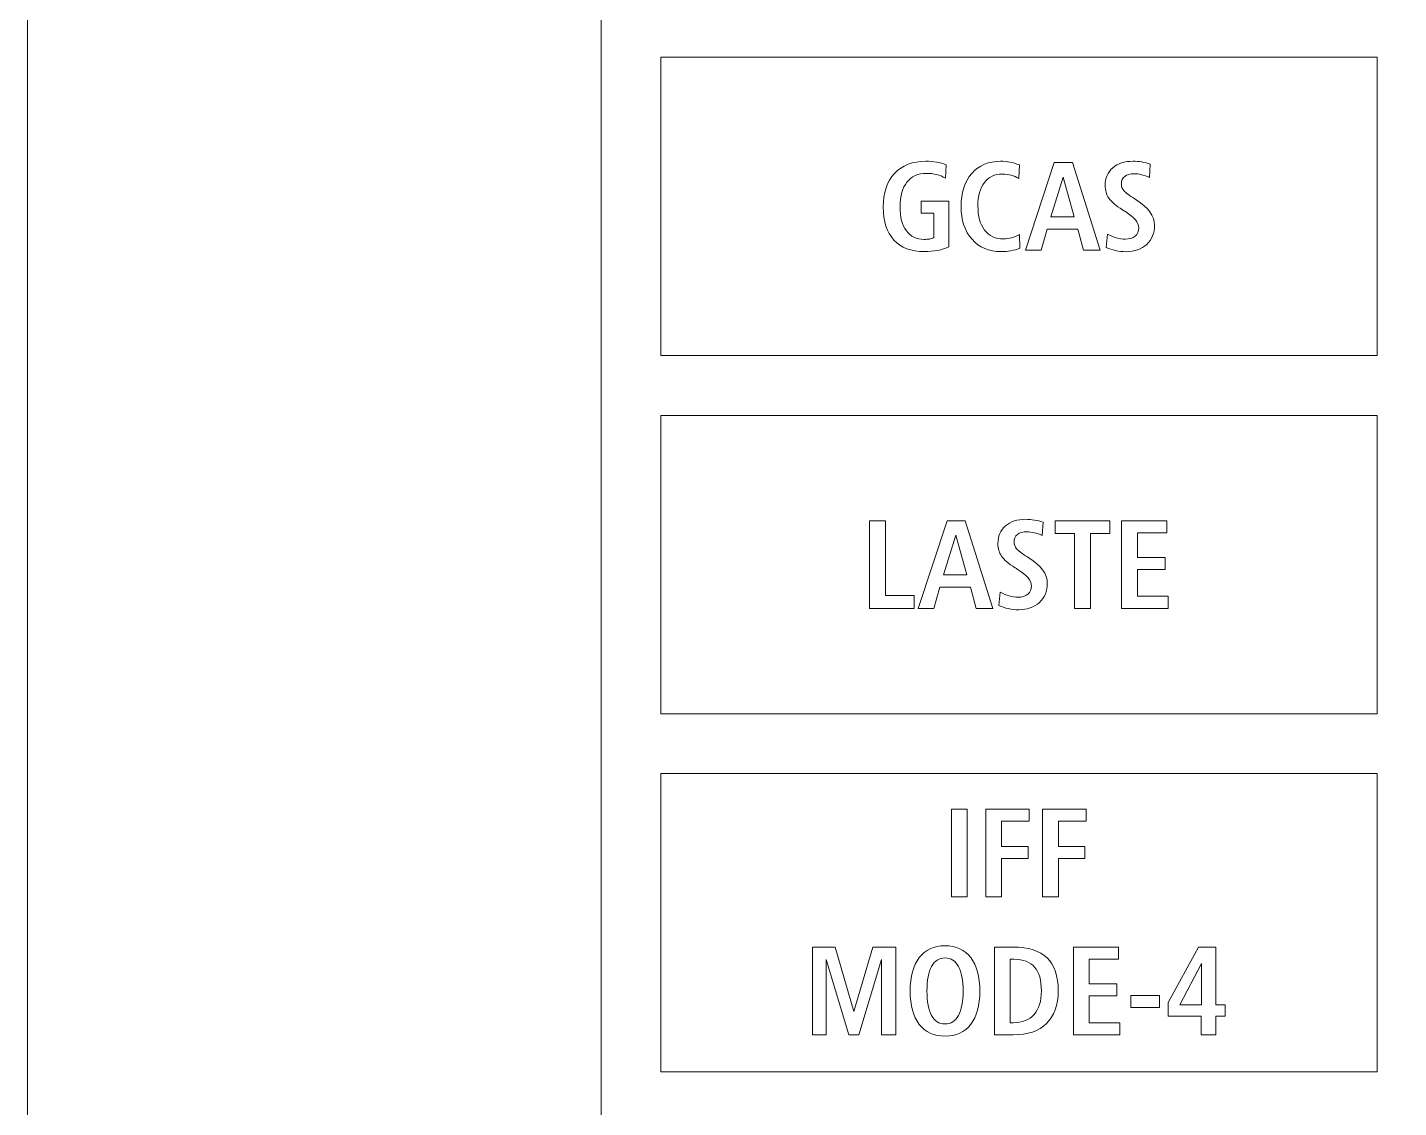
# Model space of a CAD drawing. Header units: millimetres. Extents: x -170 to 781, y -239 to -77.
# Drawn here: x 481.44 to 527.39, y -195.35 to -159.15 of the extents above; entities that cross this region are included whole.
import ezdxf

# ---------------------------------------------------------------- set-up
doc = ezdxf.new("R2010")
doc.units = ezdxf.units.MM
doc.header["$MEASUREMENT"] = 0
for name, color, linetype in [('Cut', 7, 'Continuous'), ('Engrave', 7, 'Continuous'), ('Mask', 7, 'Continuous')]:
    doc.layers.add(name, color=color, linetype=linetype)

msp = doc.modelspace()

# ---------------------------------------------------------------- linework, layer by layer
at = {"layer": 'Cut', "color": 250, "lineweight": 9}
msp.add_open_spline([(625.8935, -133.0419), (625.8935, -133.0419), (625.8935, -185.2646), (625.8935, -185.2646), (625.8935, -185.2646), (625.8935, -185.2654), (625.8935, -185.2661), (625.8935, -185.2669), (625.8935, -185.2669), (625.8935, -185.2669), (625.8935, -189.7544), (625.8935, -189.7544), (625.8935, -189.7544), (625.8935, -189.7544), (625.8935, -204.7521), (625.8935, -204.7521), (625.8935, -204.7521), (625.8935, -204.7529), (625.8935, -204.7536), (625.8935, -204.7544), (625.8935, -204.7544), (625.8935, -204.7544), (625.8935, -211.5419), (625.8935, -211.5419), (625.8935, -211.5419), (625.8935, -211.5419), (625.8935, -218.3294), (625.8935, -218.3294), (625.8935, -218.3294), (625.8933, -218.7274), (625.7349, -219.1091), (625.4532, -219.3904), (625.4532, -219.3904), (625.1716, -219.6717), (624.7916, -219.8296), (624.3935, -219.8294), (624.3935, -219.8294), (624.3935, -219.8294), (621.931, -219.8294), (621.931, -219.8294), (621.931, -219.8294), (619.7874, -219.8294), (617.8067, -220.973), (616.7349, -222.8294), (616.7349, -222.8294), (615.6631, -224.6858), (615.6631, -226.973), (616.7349, -228.8294), (616.7349, -228.8294), (617.8067, -230.6858), (619.7874, -231.8294), (621.931, -231.8294), (621.931, -231.8294), (621.931, -231.8294), (624.3935, -231.8294), (624.3935, -231.8294), (624.3935, -231.8294), (624.7916, -231.8296), (625.1733, -231.988), (625.4546, -232.2697), (625.4546, -232.2697), (625.7359, -232.5513), (625.8938, -232.9313), (625.8935, -233.3294), (625.8935, -233.3294), (625.8935, -233.3294), (625.8935, -237.8169), (625.8935, -237.8169), (625.8935, -237.8169), (625.8933, -238.2149), (625.7349, -238.5966), (625.4532, -238.8779), (625.4532, -238.8779), (625.1716, -239.1592), (624.7916, -239.3171), (624.3935, -239.3169), (624.3935, -239.3169), (624.3935, -239.3169), (482.9435, -239.3169), (482.9435, -239.3169), (482.9435, -239.3169), (482.5455, -239.3166), (482.1638, -239.1582), (481.8825, -238.8766), (481.8825, -238.8766), (481.6012, -238.5949), (481.4433, -238.2149), (481.4435, -237.8169), (481.4435, -237.8169), (481.4435, -237.8169), (481.4435, -233.3294), (481.4435, -233.3294), (481.4435, -233.3294), (481.4438, -232.9313), (481.6022, -232.5496), (481.8838, -232.2683), (481.8838, -232.2683), (482.1655, -231.987), (482.5455, -231.8291), (482.9435, -231.8294), (482.9435, -231.8294), (482.9435, -231.8294), (485.406, -231.8294), (485.406, -231.8294), (485.406, -231.8294), (487.5496, -231.8294), (489.5304, -230.6858), (490.6022, -228.8294), (490.6022, -228.8294), (491.674, -226.973), (491.674, -224.6858), (490.6022, -222.8294), (490.6022, -222.8294), (489.5304, -220.973), (487.5496, -219.8294), (485.406, -219.8294), (485.406, -219.8294), (485.406, -219.8294), (482.9435, -219.8294), (482.9435, -219.8294), (482.9435, -219.8294), (482.5455, -219.8291), (482.1638, -219.6707), (481.8825, -219.3891), (481.8825, -219.3891), (481.6012, -219.1074), (481.4433, -218.7274), (481.4435, -218.3294), (481.4435, -218.3294), (481.4435, -218.3294), (481.4435, -211.5419), (481.4435, -211.5419), (481.4435, -211.5419), (481.4435, -211.5419), (481.4435, -204.7544), (481.4435, -204.7544), (481.4435, -204.7544), (481.4435, -204.7544), (481.4435, -189.7559), (481.4435, -189.7559), (481.4435, -189.7559), (481.4435, -189.7554), (481.4435, -189.7549), (481.4435, -189.7544), (481.4435, -189.7544), (481.4435, -189.7544), (481.4435, -185.2669), (481.4435, -185.2669), (481.4435, -185.2669), (481.4435, -185.2669), (481.4435, -133.0434), (481.4435, -133.0434), (481.4435, -133.0434), (481.4435, -133.0429), (481.4435, -133.0424), (481.4435, -133.0419), (481.4435, -133.0419), (481.4435, -133.0419), (481.4435, -128.5544), (481.4435, -128.5544), (481.4435, -128.5544), (481.4435, -128.5544), (481.4435, -113.5559), (481.4435, -113.5559), (481.4435, -113.5559), (481.4435, -113.5554), (481.4435, -113.5549), (481.4435, -113.5544), (481.4435, -113.5544), (481.4435, -113.5544), (481.4435, -106.7669), (481.4435, -106.7669), (481.4435, -106.7669), (481.4435, -106.7669), (481.4435, -99.9794), (481.4435, -99.9794), (481.4435, -99.9794), (481.4438, -99.5813), (481.6022, -99.1996), (481.8838, -98.9183), (481.8838, -98.9183), (482.1655, -98.637), (482.5455, -98.4791), (482.9435, -98.4794), (482.9435, -98.4794), (482.9435, -98.4794), (485.406, -98.4794), (485.406, -98.4794), (485.406, -98.4794), (487.5496, -98.4794), (489.5304, -97.3358), (490.6022, -95.4794), (490.6022, -95.4794), (491.674, -93.623), (491.674, -91.3358), (490.6022, -89.4794), (490.6022, -89.4794), (489.5304, -87.623), (487.5496, -86.4794), (485.406, -86.4794), (485.406, -86.4794), (485.406, -86.4794), (482.9435, -86.4794), (482.9435, -86.4794), (482.9435, -86.4794), (482.5455, -86.4791), (482.1638, -86.3207), (481.8825, -86.0391), (481.8825, -86.0391), (481.6012, -85.7574), (481.4433, -85.3774), (481.4435, -84.9794), (481.4435, -84.9794), (481.4435, -84.9794), (481.4435, -80.4919), (481.4435, -80.4919), (481.4435, -80.4919), (481.4438, -80.0938), (481.6022, -79.7121), (481.8838, -79.4308), (481.8838, -79.4308), (482.1655, -79.1495), (482.5455, -78.9916), (482.9435, -78.9919), (482.9435, -78.9919), (482.9435, -78.9919), (624.3935, -78.9919), (624.3935, -78.9919), (624.3935, -78.9919), (624.7916, -78.9921), (625.1733, -79.1505), (625.4546, -79.4322), (625.4546, -79.4322), (625.7359, -79.7138), (625.8938, -80.0938), (625.8935, -80.4919), (625.8935, -80.4919), (625.8935, -80.4919), (625.8935, -84.9794), (625.8935, -84.9794), (625.8935, -84.9794), (625.8933, -85.3774), (625.7349, -85.7591), (625.4532, -86.0404), (625.4532, -86.0404), (625.1716, -86.3217), (624.7916, -86.4796), (624.3935, -86.4794), (624.3935, -86.4794), (624.3935, -86.4794), (621.931, -86.4794), (621.931, -86.4794), (621.931, -86.4794), (619.7874, -86.4794), (617.8067, -87.623), (616.7349, -89.4794), (616.7349, -89.4794), (615.6631, -91.3358), (615.6631, -93.623), (616.7349, -95.4794), (616.7349, -95.4794), (617.8067, -97.3358), (619.7874, -98.4794), (621.931, -98.4794), (621.931, -98.4794), (621.931, -98.4794), (624.3935, -98.4794), (624.3935, -98.4794), (624.3935, -98.4794), (624.7916, -98.4796), (625.1733, -98.638), (625.4546, -98.9197), (625.4546, -98.9197), (625.7359, -99.2013), (625.8938, -99.5813), (625.8935, -99.9794), (625.8935, -99.9794), (625.8935, -99.9794), (625.8935, -106.7669), (625.8935, -106.7669), (625.8935, -106.7669), (625.8935, -106.7669), (625.8935, -113.5544), (625.8935, -113.5544), (625.8935, -113.5544), (625.8935, -113.5544), (625.8935, -128.5521), (625.8935, -128.5521), (625.8935, -128.5521), (625.8935, -128.5529), (625.8935, -128.5536), (625.8935, -128.5544), (625.8935, -128.5544), (625.8935, -128.5544), (625.8935, -133.0419), (625.8935, -133.0419)], degree=3, knots=[0, 0, 0, 0, 0.0133333, 0.0133333, 0.0133333, 0.0133333, 0.0266667, 0.0266667, 0.0266667, 0.0266667, 0.04, 0.04, 0.04, 0.04, 0.0533333, 0.0533333, 0.0533333, 0.0533333, 0.0666667, 0.0666667, 0.0666667, 0.0666667, 0.08, 0.08, 0.08, 0.08, 0.0933333, 0.0933333, 0.0933333, 0.0933333, 0.1066667, 0.1066667, 0.1066667, 0.1066667, 0.12, 0.12, 0.12, 0.12, 0.1333333, 0.1333333, 0.1333333, 0.1333333, 0.1466667, 0.1466667, 0.1466667, 0.1466667, 0.16, 0.16, 0.16, 0.16, 0.1733333, 0.1733333, 0.1733333, 0.1733333, 0.1866667, 0.1866667, 0.1866667, 0.1866667, 0.2, 0.2, 0.2, 0.2, 0.2133333, 0.2133333, 0.2133333, 0.2133333, 0.2266667, 0.2266667, 0.2266667, 0.2266667, 0.24, 0.24, 0.24, 0.24, 0.2533333, 0.2533333, 0.2533333, 0.2533333, 0.2666667, 0.2666667, 0.2666667, 0.2666667, 0.28, 0.28, 0.28, 0.28, 0.2933333, 0.2933333, 0.2933333, 0.2933333, 0.3066667, 0.3066667, 0.3066667, 0.3066667, 0.32, 0.32, 0.32, 0.32, 0.3333333, 0.3333333, 0.3333333, 0.3333333, 0.3466667, 0.3466667, 0.3466667, 0.3466667, 0.36, 0.36, 0.36, 0.36, 0.3733333, 0.3733333, 0.3733333, 0.3733333, 0.3866667, 0.3866667, 0.3866667, 0.3866667, 0.4, 0.4, 0.4, 0.4, 0.4133333, 0.4133333, 0.4133333, 0.4133333, 0.4266667, 0.4266667, 0.4266667, 0.4266667, 0.44, 0.44, 0.44, 0.44, 0.4533333, 0.4533333, 0.4533333, 0.4533333, 0.4666667, 0.4666667, 0.4666667, 0.4666667, 0.48, 0.48, 0.48, 0.48, 0.4933333, 0.4933333, 0.4933333, 0.4933333, 0.5066667, 0.5066667, 0.5066667, 0.5066667, 0.52, 0.52, 0.52, 0.52, 0.5333333, 0.5333333, 0.5333333, 0.5333333, 0.5466667, 0.5466667, 0.5466667, 0.5466667, 0.56, 0.56, 0.56, 0.56, 0.5733333, 0.5733333, 0.5733333, 0.5733333, 0.5866667, 0.5866667, 0.5866667, 0.5866667, 0.6, 0.6, 0.6, 0.6, 0.6133333, 0.6133333, 0.6133333, 0.6133333, 0.6266667, 0.6266667, 0.6266667, 0.6266667, 0.64, 0.64, 0.64, 0.64, 0.6533333, 0.6533333, 0.6533333, 0.6533333, 0.6666667, 0.6666667, 0.6666667, 0.6666667, 0.68, 0.68, 0.68, 0.68, 0.6933333, 0.6933333, 0.6933333, 0.6933333, 0.7066667, 0.7066667, 0.7066667, 0.7066667, 0.72, 0.72, 0.72, 0.72, 0.7333333, 0.7333333, 0.7333333, 0.7333333, 0.7466667, 0.7466667, 0.7466667, 0.7466667, 0.76, 0.76, 0.76, 0.76, 0.7733333, 0.7733333, 0.7733333, 0.7733333, 0.7866667, 0.7866667, 0.7866667, 0.7866667, 0.8, 0.8, 0.8, 0.8, 0.8133333, 0.8133333, 0.8133333, 0.8133333, 0.8266667, 0.8266667, 0.8266667, 0.8266667, 0.84, 0.84, 0.84, 0.84, 0.8533333, 0.8533333, 0.8533333, 0.8533333, 0.8666667, 0.8666667, 0.8666667, 0.8666667, 0.88, 0.88, 0.88, 0.88, 0.8933333, 0.8933333, 0.8933333, 0.8933333, 0.9066667, 0.9066667, 0.9066667, 0.9066667, 0.92, 0.92, 0.92, 0.92, 0.9333333, 0.9333333, 0.9333333, 0.9333333, 0.9466667, 0.9466667, 0.9466667, 0.9466667, 0.96, 0.96, 0.96, 0.96, 0.9733333, 0.9733333, 0.9733333, 0.9733333, 1, 1, 1, 1], dxfattribs=at)
at = {"layer": 'Engrave', "color": 2, "lineweight": 9}
msp.add_lwpolyline([(500.6685, -232.1544), (606.6685, -232.1544), (606.6685, -86.1544), (500.6685, -86.1544), (500.6685, -232.1544)], close=True, dxfattribs=at)
at = {"layer": 'Engrave', "color": 240, "lineweight": 9}
for points, knots in [([(512.2346, -163.7589), (512.2346, -163.7589), (512.2057, -164.2069), (512.2057, -164.2069), (512.2057, -164.2069), (512.1097, -164.1504), (512.0102, -164.1088), (511.9072, -164.0834), (511.9072, -164.0834), (511.8049, -164.058), (511.692, -164.0453), (511.5692, -164.0453), (511.5692, -164.0453), (511.2884, -164.0453), (511.0711, -164.1427), (510.9166, -164.3381), (510.9166, -164.3381), (510.7621, -164.5329), (510.6852, -164.8087), (510.6852, -165.1657), (510.6852, -165.1657), (510.6852, -165.51), (510.7565, -165.7789), (510.8983, -165.9708), (510.8983, -165.9708), (511.0401, -166.1634), (511.2369, -166.2593), (511.4888, -166.2593), (511.4888, -166.2593), (511.5565, -166.2593), (511.6165, -166.2544), (511.6687, -166.2452), (511.6687, -166.2452), (511.7209, -166.2353), (511.7717, -166.2198), (511.8197, -166.1994), (511.8197, -166.1994), (511.8197, -166.1994), (511.8197, -165.383), (511.8197, -165.383), (511.8197, -165.383), (511.8197, -165.383), (511.3922, -165.383), (511.3922, -165.383), (511.3922, -165.383), (511.3922, -165.383), (511.3922, -164.9766), (511.3922, -164.9766), (511.3922, -164.9766), (511.3922, -164.9766), (512.3235, -164.9766), (512.3235, -164.9766), (512.3235, -164.9766), (512.3235, -164.9766), (512.3235, -166.5105), (512.3235, -166.5105), (512.3235, -166.5105), (512.2106, -166.5613), (512.085, -166.6001), (511.9474, -166.6262), (511.9474, -166.6262), (511.8098, -166.6523), (511.6603, -166.6657), (511.4987, -166.6657), (511.4987, -166.6657), (511.0605, -166.6657), (510.7219, -166.5366), (510.482, -166.2791), (510.482, -166.2791), (510.2421, -166.0216), (510.1222, -165.6554), (510.1222, -165.1813), (510.1222, -165.1813), (510.1222, -164.6972), (510.2485, -164.3198), (510.5003, -164.0474), (510.5003, -164.0474), (510.7529, -163.7751), (511.1022, -163.6389), (511.5488, -163.6389), (511.5488, -163.6389), (511.6694, -163.6389), (511.7873, -163.6488), (511.9016, -163.6686), (511.9016, -163.6686), (512.0166, -163.689), (512.1273, -163.7187), (512.2346, -163.7589)], [0, 0, 0, 0, 0.0434783, 0.0434783, 0.0434783, 0.0434783, 0.0869565, 0.0869565, 0.0869565, 0.0869565, 0.1304348, 0.1304348, 0.1304348, 0.1304348, 0.173913, 0.173913, 0.173913, 0.173913, 0.2173913, 0.2173913, 0.2173913, 0.2173913, 0.2608696, 0.2608696, 0.2608696, 0.2608696, 0.3043478, 0.3043478, 0.3043478, 0.3043478, 0.3478261, 0.3478261, 0.3478261, 0.3478261, 0.3913043, 0.3913043, 0.3913043, 0.3913043, 0.4347826, 0.4347826, 0.4347826, 0.4347826, 0.4782609, 0.4782609, 0.4782609, 0.4782609, 0.5217391, 0.5217391, 0.5217391, 0.5217391, 0.5652174, 0.5652174, 0.5652174, 0.5652174, 0.6086957, 0.6086957, 0.6086957, 0.6086957, 0.6521739, 0.6521739, 0.6521739, 0.6521739, 0.6956522, 0.6956522, 0.6956522, 0.6956522, 0.7391304, 0.7391304, 0.7391304, 0.7391304, 0.7826087, 0.7826087, 0.7826087, 0.7826087, 0.826087, 0.826087, 0.826087, 0.826087, 0.8695652, 0.8695652, 0.8695652, 0.8695652, 0.9130435, 0.9130435, 0.9130435, 0.9130435, 1, 1, 1, 1]), ([(514.6828, -163.7631), (514.6828, -163.7631), (514.6617, -164.2196), (514.6617, -164.2196), (514.6617, -164.2196), (514.5805, -164.1674), (514.4973, -164.1293), (514.4119, -164.106), (514.4119, -164.106), (514.3265, -164.0827), (514.2263, -164.0707), (514.112, -164.0707), (514.112, -164.0707), (513.8559, -164.0707), (513.6555, -164.1646), (513.5109, -164.3515), (513.5109, -164.3515), (513.3663, -164.5392), (513.2936, -164.7996), (513.2936, -165.1326), (513.2936, -165.1326), (513.2936, -165.4839), (513.3691, -165.757), (513.5201, -165.951), (513.5201, -165.951), (513.6711, -166.145), (513.882, -166.2424), (514.1537, -166.2424), (514.1537, -166.2424), (514.2447, -166.2424), (514.3336, -166.2297), (514.4211, -166.2043), (514.4211, -166.2043), (514.5086, -166.1789), (514.596, -166.1401), (514.6828, -166.0893), (514.6828, -166.0893), (514.6828, -166.0893), (514.699, -166.5557), (514.699, -166.5557), (514.699, -166.5557), (514.6024, -166.5931), (514.5022, -166.6206), (514.3985, -166.6389), (514.3985, -166.6389), (514.2941, -166.6566), (514.184, -166.6657), (514.0683, -166.6657), (514.0683, -166.6657), (513.6647, -166.6657), (513.3409, -166.5289), (513.0967, -166.2551), (513.0967, -166.2551), (512.8526, -165.9821), (512.7306, -165.6159), (512.7306, -165.1587), (512.7306, -165.1587), (512.7306, -164.6916), (512.8498, -164.3212), (513.089, -164.0481), (513.089, -164.0481), (513.3282, -163.7751), (513.6506, -163.6389), (514.0563, -163.6389), (514.0563, -163.6389), (514.1579, -163.6389), (514.2609, -163.6488), (514.3639, -163.6686), (514.3639, -163.6686), (514.4676, -163.689), (514.5735, -163.7201), (514.6828, -163.7631)], [0, 0, 0, 0, 0.0526316, 0.0526316, 0.0526316, 0.0526316, 0.1052632, 0.1052632, 0.1052632, 0.1052632, 0.1578947, 0.1578947, 0.1578947, 0.1578947, 0.2105263, 0.2105263, 0.2105263, 0.2105263, 0.2631579, 0.2631579, 0.2631579, 0.2631579, 0.3157895, 0.3157895, 0.3157895, 0.3157895, 0.3684211, 0.3684211, 0.3684211, 0.3684211, 0.4210526, 0.4210526, 0.4210526, 0.4210526, 0.4736842, 0.4736842, 0.4736842, 0.4736842, 0.5263158, 0.5263158, 0.5263158, 0.5263158, 0.5789474, 0.5789474, 0.5789474, 0.5789474, 0.6315789, 0.6315789, 0.6315789, 0.6315789, 0.6842105, 0.6842105, 0.6842105, 0.6842105, 0.7368421, 0.7368421, 0.7368421, 0.7368421, 0.7894737, 0.7894737, 0.7894737, 0.7894737, 0.8421053, 0.8421053, 0.8421053, 0.8421053, 0.8947368, 0.8947368, 0.8947368, 0.8947368, 1, 1, 1, 1]), ([(515.8541, -163.6855), (515.8541, -163.6855), (516.4637, -163.6855), (516.4637, -163.6855), (516.4637, -163.6855), (516.4637, -163.6855), (517.3858, -166.6234), (517.3858, -166.6234), (517.3858, -166.6234), (517.3858, -166.6234), (516.832, -166.6234), (516.832, -166.6234), (516.832, -166.6234), (516.832, -166.6234), (516.6372, -165.9122), (516.6372, -165.9122), (516.6372, -165.9122), (516.6372, -165.9122), (515.6121, -165.9122), (515.6121, -165.9122), (515.6121, -165.9122), (515.6121, -165.9122), (515.4096, -166.6234), (515.4096, -166.6234), (515.4096, -166.6234), (515.4096, -166.6234), (514.8882, -166.6234), (514.8882, -166.6234), (514.8882, -166.6234), (514.8882, -166.6234), (515.8541, -163.6855), (515.8541, -163.6855)], [0, 0, 0, 0, 0.1111111, 0.1111111, 0.1111111, 0.1111111, 0.2222222, 0.2222222, 0.2222222, 0.2222222, 0.3333333, 0.3333333, 0.3333333, 0.3333333, 0.4444444, 0.4444444, 0.4444444, 0.4444444, 0.5555556, 0.5555556, 0.5555556, 0.5555556, 0.6666667, 0.6666667, 0.6666667, 0.6666667, 0.7777778, 0.7777778, 0.7777778, 0.7777778, 1, 1, 1, 1]), ([(519.0699, -163.7321), (519.0699, -163.7321), (519.0452, -164.1801), (519.0452, -164.1801), (519.0452, -164.1801), (518.9486, -164.1399), (518.8575, -164.1095), (518.7722, -164.0891), (518.7722, -164.0891), (518.6868, -164.0686), (518.6071, -164.058), (518.533, -164.058), (518.533, -164.058), (518.394, -164.058), (518.2868, -164.0877), (518.2127, -164.1469), (518.2127, -164.1469), (518.1386, -164.2062), (518.1012, -164.2909), (518.1012, -164.4009), (518.1012, -164.4009), (518.1012, -164.4821), (518.1287, -164.5561), (518.183, -164.6225), (518.183, -164.6225), (518.2374, -164.6881), (518.3601, -164.7812), (518.5513, -164.9012), (518.5513, -164.9012), (518.5513, -164.9012), (518.5944, -164.928), (518.5944, -164.928), (518.5944, -164.928), (519.0078, -165.1911), (519.2146, -165.4762), (519.2146, -165.7838), (519.2146, -165.7838), (519.2146, -166.0477), (519.1264, -166.2622), (518.95, -166.4251), (518.95, -166.4251), (518.7736, -166.5881), (518.5429, -166.67), (518.2578, -166.67), (518.2578, -166.67), (518.1407, -166.67), (518.0243, -166.6573), (517.9093, -166.6326), (517.9093, -166.6326), (517.7943, -166.6079), (517.6892, -166.5733), (517.5925, -166.5296), (517.5925, -166.5296), (517.5925, -166.5296), (517.632, -166.0773), (517.632, -166.0773), (517.632, -166.0773), (517.735, -166.1352), (517.8366, -166.1782), (517.9368, -166.2071), (517.9368, -166.2071), (518.0363, -166.2361), (518.1351, -166.2509), (518.2331, -166.2509), (518.2331, -166.2509), (518.3721, -166.2509), (518.4822, -166.217), (518.5633, -166.1486), (518.5633, -166.1486), (518.6445, -166.0801), (518.6854, -165.9891), (518.6854, -165.8748), (518.6854, -165.8748), (518.6854, -165.6956), (518.5351, -165.5129), (518.2352, -165.3273), (518.2352, -165.3273), (518.1915, -165.2998), (518.1583, -165.2786), (518.1365, -165.2652), (518.1365, -165.2652), (517.9142, -165.1248), (517.7625, -164.995), (517.6814, -164.8758), (517.6814, -164.8758), (517.6003, -164.7565), (517.5593, -164.6147), (517.5593, -164.451), (517.5593, -164.451), (517.5593, -164.2027), (517.6433, -164.0058), (517.8112, -163.8591), (517.8112, -163.8591), (517.9791, -163.7123), (518.2077, -163.6389), (518.4956, -163.6389), (518.4956, -163.6389), (518.5901, -163.6389), (518.6868, -163.6467), (518.7835, -163.6629), (518.7835, -163.6629), (518.8808, -163.6784), (518.9761, -163.7017), (519.0699, -163.7321)], [0, 0, 0, 0, 0.037037, 0.037037, 0.037037, 0.037037, 0.0740741, 0.0740741, 0.0740741, 0.0740741, 0.1111111, 0.1111111, 0.1111111, 0.1111111, 0.1481481, 0.1481481, 0.1481481, 0.1481481, 0.1851852, 0.1851852, 0.1851852, 0.1851852, 0.2222222, 0.2222222, 0.2222222, 0.2222222, 0.2592593, 0.2592593, 0.2592593, 0.2592593, 0.2962963, 0.2962963, 0.2962963, 0.2962963, 0.3333333, 0.3333333, 0.3333333, 0.3333333, 0.3703704, 0.3703704, 0.3703704, 0.3703704, 0.4074074, 0.4074074, 0.4074074, 0.4074074, 0.4444444, 0.4444444, 0.4444444, 0.4444444, 0.4814815, 0.4814815, 0.4814815, 0.4814815, 0.5185185, 0.5185185, 0.5185185, 0.5185185, 0.5555556, 0.5555556, 0.5555556, 0.5555556, 0.5925926, 0.5925926, 0.5925926, 0.5925926, 0.6296296, 0.6296296, 0.6296296, 0.6296296, 0.6666667, 0.6666667, 0.6666667, 0.6666667, 0.7037037, 0.7037037, 0.7037037, 0.7037037, 0.7407407, 0.7407407, 0.7407407, 0.7407407, 0.7777778, 0.7777778, 0.7777778, 0.7777778, 0.8148148, 0.8148148, 0.8148148, 0.8148148, 0.8518519, 0.8518519, 0.8518519, 0.8518519, 0.8888889, 0.8888889, 0.8888889, 0.8888889, 0.9259259, 0.9259259, 0.9259259, 0.9259259, 1, 1, 1, 1]), ([(516.1455, -164.1674), (516.1455, -164.1674), (515.7384, -165.4973), (515.7384, -165.4973), (515.7384, -165.4973), (515.7384, -165.4973), (516.5215, -165.4973), (516.5215, -165.4973), (516.5215, -165.4973), (516.5215, -165.4973), (516.1455, -164.1674), (516.1455, -164.1674)], [0, 0, 0, 0, 0.25, 0.25, 0.25, 0.25, 0.5, 0.5, 0.5, 0.5, 1, 1, 1, 1]), ([(509.6646, -175.6855), (509.6646, -175.6855), (510.1937, -175.6855), (510.1937, -175.6855), (510.1937, -175.6855), (510.1937, -175.6855), (510.1937, -178.1916), (510.1937, -178.1916), (510.1937, -178.1916), (510.1937, -178.1916), (511.1547, -178.1916), (511.1547, -178.1916), (511.1547, -178.1916), (511.1547, -178.1916), (511.1547, -178.6234), (511.1547, -178.6234), (511.1547, -178.6234), (511.1547, -178.6234), (509.6646, -178.6234), (509.6646, -178.6234), (509.6646, -178.6234), (509.6646, -178.6234), (509.6646, -175.6855), (509.6646, -175.6855)], [0, 0, 0, 0, 0.1428571, 0.1428571, 0.1428571, 0.1428571, 0.2857143, 0.2857143, 0.2857143, 0.2857143, 0.4285714, 0.4285714, 0.4285714, 0.4285714, 0.5714286, 0.5714286, 0.5714286, 0.5714286, 0.7142857, 0.7142857, 0.7142857, 0.7142857, 1, 1, 1, 1]), ([(512.2597, -175.6855), (512.2597, -175.6855), (512.8693, -175.6855), (512.8693, -175.6855), (512.8693, -175.6855), (512.8693, -175.6855), (513.7914, -178.6234), (513.7914, -178.6234), (513.7914, -178.6234), (513.7914, -178.6234), (513.2376, -178.6234), (513.2376, -178.6234), (513.2376, -178.6234), (513.2376, -178.6234), (513.0428, -177.9122), (513.0428, -177.9122), (513.0428, -177.9122), (513.0428, -177.9122), (512.0177, -177.9122), (512.0177, -177.9122), (512.0177, -177.9122), (512.0177, -177.9122), (511.8152, -178.6234), (511.8152, -178.6234), (511.8152, -178.6234), (511.8152, -178.6234), (511.2938, -178.6234), (511.2938, -178.6234), (511.2938, -178.6234), (511.2938, -178.6234), (512.2597, -175.6855), (512.2597, -175.6855)], [0, 0, 0, 0, 0.1111111, 0.1111111, 0.1111111, 0.1111111, 0.2222222, 0.2222222, 0.2222222, 0.2222222, 0.3333333, 0.3333333, 0.3333333, 0.3333333, 0.4444444, 0.4444444, 0.4444444, 0.4444444, 0.5555556, 0.5555556, 0.5555556, 0.5555556, 0.6666667, 0.6666667, 0.6666667, 0.6666667, 0.7777778, 0.7777778, 0.7777778, 0.7777778, 1, 1, 1, 1]), ([(515.4755, -175.7321), (515.4755, -175.7321), (515.4508, -176.1801), (515.4508, -176.1801), (515.4508, -176.1801), (515.3542, -176.1399), (515.2631, -176.1095), (515.1778, -176.0891), (515.1778, -176.0891), (515.0924, -176.0686), (515.0127, -176.058), (514.9386, -176.058), (514.9386, -176.058), (514.7996, -176.058), (514.6924, -176.0877), (514.6183, -176.1469), (514.6183, -176.1469), (514.5442, -176.2062), (514.5068, -176.2909), (514.5068, -176.4009), (514.5068, -176.4009), (514.5068, -176.4821), (514.5343, -176.5561), (514.5886, -176.6225), (514.5886, -176.6225), (514.643, -176.6881), (514.7657, -176.7812), (514.9569, -176.9012), (514.9569, -176.9012), (514.9569, -176.9012), (515, -176.928), (515, -176.928), (515, -176.928), (515.4134, -177.1911), (515.6202, -177.4762), (515.6202, -177.7838), (515.6202, -177.7838), (515.6202, -178.0477), (515.532, -178.2622), (515.3556, -178.4251), (515.3556, -178.4251), (515.1792, -178.5881), (514.9485, -178.67), (514.6634, -178.67), (514.6634, -178.67), (514.5463, -178.67), (514.4299, -178.6573), (514.3149, -178.6326), (514.3149, -178.6326), (514.1999, -178.6079), (514.0948, -178.5733), (513.9981, -178.5296), (513.9981, -178.5296), (513.9981, -178.5296), (514.0376, -178.0773), (514.0376, -178.0773), (514.0376, -178.0773), (514.1406, -178.1352), (514.2422, -178.1782), (514.3424, -178.2071), (514.3424, -178.2071), (514.4419, -178.2361), (514.5407, -178.2509), (514.6387, -178.2509), (514.6387, -178.2509), (514.7777, -178.2509), (514.8878, -178.217), (514.9689, -178.1486), (514.9689, -178.1486), (515.0501, -178.0801), (515.091, -177.9891), (515.091, -177.8748), (515.091, -177.8748), (515.091, -177.6956), (514.9407, -177.5129), (514.6408, -177.3273), (514.6408, -177.3273), (514.5971, -177.2998), (514.5639, -177.2786), (514.5421, -177.2652), (514.5421, -177.2652), (514.3198, -177.1248), (514.1681, -176.995), (514.087, -176.8758), (514.087, -176.8758), (514.0059, -176.7565), (513.9649, -176.6147), (513.9649, -176.451), (513.9649, -176.451), (513.9649, -176.2027), (514.0489, -176.0058), (514.2168, -175.8591), (514.2168, -175.8591), (514.3847, -175.7123), (514.6133, -175.6389), (514.9012, -175.6389), (514.9012, -175.6389), (514.9957, -175.6389), (515.0924, -175.6467), (515.1891, -175.6629), (515.1891, -175.6629), (515.2864, -175.6784), (515.3817, -175.7017), (515.4755, -175.7321)], [0, 0, 0, 0, 0.037037, 0.037037, 0.037037, 0.037037, 0.0740741, 0.0740741, 0.0740741, 0.0740741, 0.1111111, 0.1111111, 0.1111111, 0.1111111, 0.1481481, 0.1481481, 0.1481481, 0.1481481, 0.1851852, 0.1851852, 0.1851852, 0.1851852, 0.2222222, 0.2222222, 0.2222222, 0.2222222, 0.2592593, 0.2592593, 0.2592593, 0.2592593, 0.2962963, 0.2962963, 0.2962963, 0.2962963, 0.3333333, 0.3333333, 0.3333333, 0.3333333, 0.3703704, 0.3703704, 0.3703704, 0.3703704, 0.4074074, 0.4074074, 0.4074074, 0.4074074, 0.4444444, 0.4444444, 0.4444444, 0.4444444, 0.4814815, 0.4814815, 0.4814815, 0.4814815, 0.5185185, 0.5185185, 0.5185185, 0.5185185, 0.5555556, 0.5555556, 0.5555556, 0.5555556, 0.5925926, 0.5925926, 0.5925926, 0.5925926, 0.6296296, 0.6296296, 0.6296296, 0.6296296, 0.6666667, 0.6666667, 0.6666667, 0.6666667, 0.7037037, 0.7037037, 0.7037037, 0.7037037, 0.7407407, 0.7407407, 0.7407407, 0.7407407, 0.7777778, 0.7777778, 0.7777778, 0.7777778, 0.8148148, 0.8148148, 0.8148148, 0.8148148, 0.8518519, 0.8518519, 0.8518519, 0.8518519, 0.8888889, 0.8888889, 0.8888889, 0.8888889, 0.9259259, 0.9259259, 0.9259259, 0.9259259, 1, 1, 1, 1]), ([(515.8784, -175.6855), (515.8784, -175.6855), (517.7199, -175.6855), (517.7199, -175.6855), (517.7199, -175.6855), (517.7199, -175.6855), (517.7199, -176.1088), (517.7199, -176.1088), (517.7199, -176.1088), (517.7199, -176.1088), (517.0637, -176.1088), (517.0637, -176.1088), (517.0637, -176.1088), (517.0637, -176.1088), (517.0637, -178.6234), (517.0637, -178.6234), (517.0637, -178.6234), (517.0637, -178.6234), (516.5303, -178.6234), (516.5303, -178.6234), (516.5303, -178.6234), (516.5303, -178.6234), (516.5303, -176.1088), (516.5303, -176.1088), (516.5303, -176.1088), (516.5303, -176.1088), (515.8784, -176.1088), (515.8784, -176.1088), (515.8784, -176.1088), (515.8784, -176.1088), (515.8784, -175.6855), (515.8784, -175.6855)], [0, 0, 0, 0, 0.1111111, 0.1111111, 0.1111111, 0.1111111, 0.2222222, 0.2222222, 0.2222222, 0.2222222, 0.3333333, 0.3333333, 0.3333333, 0.3333333, 0.4444444, 0.4444444, 0.4444444, 0.4444444, 0.5555556, 0.5555556, 0.5555556, 0.5555556, 0.6666667, 0.6666667, 0.6666667, 0.6666667, 0.7777778, 0.7777778, 0.7777778, 0.7777778, 1, 1, 1, 1]), ([(518.1101, -175.6855), (518.1101, -175.6855), (519.6256, -175.6855), (519.6256, -175.6855), (519.6256, -175.6855), (519.6256, -175.6855), (519.6256, -176.0919), (519.6256, -176.0919), (519.6256, -176.0919), (519.6256, -176.0919), (518.6392, -176.0919), (518.6392, -176.0919), (518.6392, -176.0919), (518.6392, -176.0919), (518.6392, -176.9131), (518.6392, -176.9131), (518.6392, -176.9131), (518.6392, -176.9131), (519.5706, -176.9131), (519.5706, -176.9131), (519.5706, -176.9131), (519.5706, -176.9131), (519.5706, -177.3195), (519.5706, -177.3195), (519.5706, -177.3195), (519.5706, -177.3195), (518.6392, -177.3195), (518.6392, -177.3195), (518.6392, -177.3195), (518.6392, -177.3195), (518.6392, -178.217), (518.6392, -178.217), (518.6392, -178.217), (518.6392, -178.217), (519.6722, -178.217), (519.6722, -178.217), (519.6722, -178.217), (519.6722, -178.217), (519.6722, -178.6234), (519.6722, -178.6234), (519.6722, -178.6234), (519.6722, -178.6234), (518.1101, -178.6234), (518.1101, -178.6234), (518.1101, -178.6234), (518.1101, -178.6234), (518.1101, -175.6855), (518.1101, -175.6855)], [0, 0, 0, 0, 0.0769231, 0.0769231, 0.0769231, 0.0769231, 0.1538462, 0.1538462, 0.1538462, 0.1538462, 0.2307692, 0.2307692, 0.2307692, 0.2307692, 0.3076923, 0.3076923, 0.3076923, 0.3076923, 0.3846154, 0.3846154, 0.3846154, 0.3846154, 0.4615385, 0.4615385, 0.4615385, 0.4615385, 0.5384615, 0.5384615, 0.5384615, 0.5384615, 0.6153846, 0.6153846, 0.6153846, 0.6153846, 0.6923077, 0.6923077, 0.6923077, 0.6923077, 0.7692308, 0.7692308, 0.7692308, 0.7692308, 0.8461538, 0.8461538, 0.8461538, 0.8461538, 1, 1, 1, 1]), ([(512.5511, -176.1674), (512.5511, -176.1674), (512.144, -177.4973), (512.144, -177.4973), (512.144, -177.4973), (512.144, -177.4973), (512.9271, -177.4973), (512.9271, -177.4973), (512.9271, -177.4973), (512.9271, -177.4973), (512.5511, -176.1674), (512.5511, -176.1674)], [0, 0, 0, 0, 0.25, 0.25, 0.25, 0.25, 0.5, 0.5, 0.5, 0.5, 1, 1, 1, 1]), ([(512.4089, -185.352), (512.4089, -185.352), (512.938, -185.352), (512.938, -185.352), (512.938, -185.352), (512.938, -185.352), (512.938, -188.2899), (512.938, -188.2899), (512.938, -188.2899), (512.938, -188.2899), (512.4089, -188.2899), (512.4089, -188.2899), (512.4089, -188.2899), (512.4089, -188.2899), (512.4089, -185.352), (512.4089, -185.352)], [0, 0, 0, 0, 0.2, 0.2, 0.2, 0.2, 0.4, 0.4, 0.4, 0.4, 0.6, 0.6, 0.6, 0.6, 1, 1, 1, 1]), ([(513.5604, -185.352), (513.5604, -185.352), (515.0159, -185.352), (515.0159, -185.352), (515.0159, -185.352), (515.0159, -185.352), (515.0159, -185.7584), (515.0159, -185.7584), (515.0159, -185.7584), (515.0159, -185.7584), (514.0895, -185.7584), (514.0895, -185.7584), (514.0895, -185.7584), (514.0895, -185.7584), (514.0895, -186.6008), (514.0895, -186.6008), (514.0895, -186.6008), (514.0895, -186.6008), (514.9785, -186.6008), (514.9785, -186.6008), (514.9785, -186.6008), (514.9785, -186.6008), (514.9785, -187.0072), (514.9785, -187.0072), (514.9785, -187.0072), (514.9785, -187.0072), (514.0895, -187.0072), (514.0895, -187.0072), (514.0895, -187.0072), (514.0895, -187.0072), (514.0895, -188.2899), (514.0895, -188.2899), (514.0895, -188.2899), (514.0895, -188.2899), (513.5604, -188.2899), (513.5604, -188.2899), (513.5604, -188.2899), (513.5604, -188.2899), (513.5604, -185.352), (513.5604, -185.352)], [0, 0, 0, 0, 0.0909091, 0.0909091, 0.0909091, 0.0909091, 0.1818182, 0.1818182, 0.1818182, 0.1818182, 0.2727273, 0.2727273, 0.2727273, 0.2727273, 0.3636364, 0.3636364, 0.3636364, 0.3636364, 0.4545455, 0.4545455, 0.4545455, 0.4545455, 0.5454545, 0.5454545, 0.5454545, 0.5454545, 0.6363636, 0.6363636, 0.6363636, 0.6363636, 0.7272727, 0.7272727, 0.7272727, 0.7272727, 0.8181818, 0.8181818, 0.8181818, 0.8181818, 1, 1, 1, 1]), ([(515.4619, -185.352), (515.4619, -185.352), (516.9174, -185.352), (516.9174, -185.352), (516.9174, -185.352), (516.9174, -185.352), (516.9174, -185.7584), (516.9174, -185.7584), (516.9174, -185.7584), (516.9174, -185.7584), (515.991, -185.7584), (515.991, -185.7584), (515.991, -185.7584), (515.991, -185.7584), (515.991, -186.6008), (515.991, -186.6008), (515.991, -186.6008), (515.991, -186.6008), (516.88, -186.6008), (516.88, -186.6008), (516.88, -186.6008), (516.88, -186.6008), (516.88, -187.0072), (516.88, -187.0072), (516.88, -187.0072), (516.88, -187.0072), (515.991, -187.0072), (515.991, -187.0072), (515.991, -187.0072), (515.991, -187.0072), (515.991, -188.2899), (515.991, -188.2899), (515.991, -188.2899), (515.991, -188.2899), (515.4619, -188.2899), (515.4619, -188.2899), (515.4619, -188.2899), (515.4619, -188.2899), (515.4619, -185.352), (515.4619, -185.352)], [0, 0, 0, 0, 0.0909091, 0.0909091, 0.0909091, 0.0909091, 0.1818182, 0.1818182, 0.1818182, 0.1818182, 0.2727273, 0.2727273, 0.2727273, 0.2727273, 0.3636364, 0.3636364, 0.3636364, 0.3636364, 0.4545455, 0.4545455, 0.4545455, 0.4545455, 0.5454545, 0.5454545, 0.5454545, 0.5454545, 0.6363636, 0.6363636, 0.6363636, 0.6363636, 0.7272727, 0.7272727, 0.7272727, 0.7272727, 0.8181818, 0.8181818, 0.8181818, 0.8181818, 1, 1, 1, 1]), ([(507.7548, -189.9767), (507.7548, -189.9767), (508.5076, -189.9767), (508.5076, -189.9767), (508.5076, -189.9767), (508.5076, -189.9767), (509.1383, -192.135), (509.1383, -192.135), (509.1383, -192.135), (509.1383, -192.135), (509.7769, -189.9767), (509.7769, -189.9767), (509.7769, -189.9767), (509.7769, -189.9767), (510.5445, -189.9767), (510.5445, -189.9767), (510.5445, -189.9767), (510.5445, -189.9767), (510.5445, -192.9146), (510.5445, -192.9146), (510.5445, -192.9146), (510.5445, -192.9146), (510.0661, -192.9146), (510.0661, -192.9146), (510.0661, -192.9146), (510.0661, -192.9146), (510.0661, -190.3901), (510.0661, -190.3901), (510.0661, -190.3901), (510.0661, -190.3901), (509.3077, -192.9146), (509.3077, -192.9146), (509.3077, -192.9146), (509.3077, -192.9146), (508.9641, -192.9146), (508.9641, -192.9146), (508.9641, -192.9146), (508.9641, -192.9146), (508.2077, -190.3944), (508.2077, -190.3944), (508.2077, -190.3944), (508.2077, -190.3944), (508.2077, -192.9146), (508.2077, -192.9146), (508.2077, -192.9146), (508.2077, -192.9146), (507.7548, -192.9146), (507.7548, -192.9146), (507.7548, -192.9146), (507.7548, -192.9146), (507.7548, -189.9767), (507.7548, -189.9767)], [0, 0, 0, 0, 0.0714286, 0.0714286, 0.0714286, 0.0714286, 0.1428571, 0.1428571, 0.1428571, 0.1428571, 0.2142857, 0.2142857, 0.2142857, 0.2142857, 0.2857143, 0.2857143, 0.2857143, 0.2857143, 0.3571429, 0.3571429, 0.3571429, 0.3571429, 0.4285714, 0.4285714, 0.4285714, 0.4285714, 0.5, 0.5, 0.5, 0.5, 0.5714286, 0.5714286, 0.5714286, 0.5714286, 0.6428571, 0.6428571, 0.6428571, 0.6428571, 0.7142857, 0.7142857, 0.7142857, 0.7142857, 0.7857143, 0.7857143, 0.7857143, 0.7857143, 0.8571429, 0.8571429, 0.8571429, 0.8571429, 1, 1, 1, 1]), ([(512.192, -189.9301), (512.5631, -189.9301), (512.8502, -190.0628), (513.0541, -190.3273), (513.0541, -190.3273), (513.258, -190.5919), (513.3603, -190.9645), (513.3603, -191.4456), (513.3603, -191.4456), (513.3603, -191.9268), (513.258, -192.2987), (513.0541, -192.5618), (513.0541, -192.5618), (512.8502, -192.825), (512.5631, -192.9569), (512.192, -192.9569), (512.192, -192.9569), (511.8208, -192.9569), (511.5337, -192.8257), (511.3298, -192.5632), (511.3298, -192.5632), (511.1259, -192.3008), (511.0236, -191.9282), (511.0236, -191.4456), (511.0236, -191.4456), (511.0236, -190.9645), (511.1259, -190.5919), (511.3298, -190.3273), (511.3298, -190.3273), (511.5337, -190.0628), (511.8208, -189.9301), (512.192, -189.9301)], [0, 0, 0, 0, 0.1111111, 0.1111111, 0.1111111, 0.1111111, 0.2222222, 0.2222222, 0.2222222, 0.2222222, 0.3333333, 0.3333333, 0.3333333, 0.3333333, 0.4444444, 0.4444444, 0.4444444, 0.4444444, 0.5555556, 0.5555556, 0.5555556, 0.5555556, 0.6666667, 0.6666667, 0.6666667, 0.6666667, 0.7777778, 0.7777778, 0.7777778, 0.7777778, 1, 1, 1, 1]), ([(513.8465, -189.9767), (513.8465, -189.9767), (514.473, -189.9767), (514.473, -189.9767), (514.473, -189.9767), (514.9873, -189.9767), (515.3676, -190.0966), (515.6139, -190.3365), (515.6139, -190.3365), (515.8608, -190.5764), (515.9843, -190.9454), (515.9843, -191.4442), (515.9843, -191.4442), (515.9843, -191.9212), (515.8545, -192.286), (515.5955, -192.5371), (515.5955, -192.5371), (515.3366, -192.789), (514.9619, -192.9146), (514.473, -192.9146), (514.473, -192.9146), (514.473, -192.9146), (513.8465, -192.9146), (513.8465, -192.9146), (513.8465, -192.9146), (513.8465, -192.9146), (513.8465, -189.9767), (513.8465, -189.9767)], [0, 0, 0, 0, 0.125, 0.125, 0.125, 0.125, 0.25, 0.25, 0.25, 0.25, 0.375, 0.375, 0.375, 0.375, 0.5, 0.5, 0.5, 0.5, 0.625, 0.625, 0.625, 0.625, 0.75, 0.75, 0.75, 0.75, 1, 1, 1, 1]), ([(516.4923, -189.9767), (516.4923, -189.9767), (518.0078, -189.9767), (518.0078, -189.9767), (518.0078, -189.9767), (518.0078, -189.9767), (518.0078, -190.3831), (518.0078, -190.3831), (518.0078, -190.3831), (518.0078, -190.3831), (517.0214, -190.3831), (517.0214, -190.3831), (517.0214, -190.3831), (517.0214, -190.3831), (517.0214, -191.2043), (517.0214, -191.2043), (517.0214, -191.2043), (517.0214, -191.2043), (517.9528, -191.2043), (517.9528, -191.2043), (517.9528, -191.2043), (517.9528, -191.2043), (517.9528, -191.6107), (517.9528, -191.6107), (517.9528, -191.6107), (517.9528, -191.6107), (517.0214, -191.6107), (517.0214, -191.6107), (517.0214, -191.6107), (517.0214, -191.6107), (517.0214, -192.5082), (517.0214, -192.5082), (517.0214, -192.5082), (517.0214, -192.5082), (518.0544, -192.5082), (518.0544, -192.5082), (518.0544, -192.5082), (518.0544, -192.5082), (518.0544, -192.9146), (518.0544, -192.9146), (518.0544, -192.9146), (518.0544, -192.9146), (516.4923, -192.9146), (516.4923, -192.9146), (516.4923, -192.9146), (516.4923, -192.9146), (516.4923, -189.9767), (516.4923, -189.9767)], [0, 0, 0, 0, 0.0769231, 0.0769231, 0.0769231, 0.0769231, 0.1538462, 0.1538462, 0.1538462, 0.1538462, 0.2307692, 0.2307692, 0.2307692, 0.2307692, 0.3076923, 0.3076923, 0.3076923, 0.3076923, 0.3846154, 0.3846154, 0.3846154, 0.3846154, 0.4615385, 0.4615385, 0.4615385, 0.4615385, 0.5384615, 0.5384615, 0.5384615, 0.5384615, 0.6153846, 0.6153846, 0.6153846, 0.6153846, 0.6923077, 0.6923077, 0.6923077, 0.6923077, 0.7692308, 0.7692308, 0.7692308, 0.7692308, 0.8461538, 0.8461538, 0.8461538, 0.8461538, 1, 1, 1, 1]), ([(520.6847, -189.9767), (520.6847, -189.9767), (521.2646, -189.9767), (521.2646, -189.9767), (521.2646, -189.9767), (521.2646, -189.9767), (521.2646, -191.9071), (521.2646, -191.9071), (521.2646, -191.9071), (521.2646, -191.9071), (521.5821, -191.9071), (521.5821, -191.9071), (521.5821, -191.9071), (521.5821, -191.9071), (521.5821, -192.2923), (521.5821, -192.2923), (521.5821, -192.2923), (521.5821, -192.2923), (521.2646, -192.2923), (521.2646, -192.2923), (521.2646, -192.2923), (521.2646, -192.2923), (521.2646, -192.9146), (521.2646, -192.9146), (521.2646, -192.9146), (521.2646, -192.9146), (520.7778, -192.9146), (520.7778, -192.9146), (520.7778, -192.9146), (520.7778, -192.9146), (520.7778, -192.2923), (520.7778, -192.2923), (520.7778, -192.2923), (520.7778, -192.2923), (519.6729, -192.2923), (519.6729, -192.2923), (519.6729, -192.2923), (519.6729, -192.2923), (519.6729, -191.8273), (519.6729, -191.8273), (519.6729, -191.8273), (519.6729, -191.8273), (520.6847, -189.9767), (520.6847, -189.9767)], [0, 0, 0, 0, 0.0833333, 0.0833333, 0.0833333, 0.0833333, 0.1666667, 0.1666667, 0.1666667, 0.1666667, 0.25, 0.25, 0.25, 0.25, 0.3333333, 0.3333333, 0.3333333, 0.3333333, 0.4166667, 0.4166667, 0.4166667, 0.4166667, 0.5, 0.5, 0.5, 0.5, 0.5833333, 0.5833333, 0.5833333, 0.5833333, 0.6666667, 0.6666667, 0.6666667, 0.6666667, 0.75, 0.75, 0.75, 0.75, 0.8333333, 0.8333333, 0.8333333, 0.8333333, 1, 1, 1, 1]), ([(512.192, -190.3365), (511.9965, -190.3365), (511.8469, -190.4311), (511.7425, -190.6209), (511.7425, -190.6209), (511.6388, -190.8099), (511.5866, -191.0851), (511.5866, -191.4442), (511.5866, -191.4442), (511.5866, -191.8041), (511.6381, -192.0785), (511.7418, -192.2676), (511.7418, -192.2676), (511.8448, -192.456), (511.9951, -192.5505), (512.192, -192.5505), (512.192, -192.5505), (512.3888, -192.5505), (512.5391, -192.456), (512.6421, -192.2676), (512.6421, -192.2676), (512.7458, -192.0785), (512.7973, -191.8041), (512.7973, -191.4442), (512.7973, -191.4442), (512.7973, -191.0865), (512.7451, -190.8121), (512.6414, -190.6216), (512.6414, -190.6216), (512.537, -190.4318), (512.3874, -190.3365), (512.192, -190.3365)], [0, 0, 0, 0, 0.1111111, 0.1111111, 0.1111111, 0.1111111, 0.2222222, 0.2222222, 0.2222222, 0.2222222, 0.3333333, 0.3333333, 0.3333333, 0.3333333, 0.4444444, 0.4444444, 0.4444444, 0.4444444, 0.5555556, 0.5555556, 0.5555556, 0.5555556, 0.6666667, 0.6666667, 0.6666667, 0.6666667, 0.7777778, 0.7777778, 0.7777778, 0.7777778, 1, 1, 1, 1]), ([(514.3756, -190.3831), (514.3756, -190.3831), (514.3756, -192.5082), (514.3756, -192.5082), (514.3756, -192.5082), (514.3756, -192.5082), (514.4772, -192.5082), (514.4772, -192.5082), (514.4772, -192.5082), (514.7792, -192.5082), (515.012, -192.4165), (515.1757, -192.2323), (515.1757, -192.2323), (515.3394, -192.0482), (515.4213, -191.7857), (515.4213, -191.4456), (515.4213, -191.4456), (515.4213, -191.0858), (515.3458, -190.8191), (515.1948, -190.6448), (515.1948, -190.6448), (515.0431, -190.4706), (514.811, -190.3831), (514.4977, -190.3831), (514.4977, -190.3831), (514.4977, -190.3831), (514.3756, -190.3831), (514.3756, -190.3831)], [0, 0, 0, 0, 0.125, 0.125, 0.125, 0.125, 0.25, 0.25, 0.25, 0.25, 0.375, 0.375, 0.375, 0.375, 0.5, 0.5, 0.5, 0.5, 0.625, 0.625, 0.625, 0.625, 0.75, 0.75, 0.75, 0.75, 1, 1, 1, 1]), ([(520.7905, -190.5221), (520.7905, -190.5221), (520.0588, -191.9071), (520.0588, -191.9071), (520.0588, -191.9071), (520.0588, -191.9071), (520.7905, -191.9071), (520.7905, -191.9071), (520.7905, -191.9071), (520.7905, -191.9071), (520.7905, -190.5221), (520.7905, -190.5221)], [0, 0, 0, 0, 0.25, 0.25, 0.25, 0.25, 0.5, 0.5, 0.5, 0.5, 1, 1, 1, 1]), ([(518.4192, -191.5938), (518.4192, -191.5938), (519.3844, -191.5938), (519.3844, -191.5938), (519.3844, -191.5938), (519.3844, -191.5938), (519.3844, -192.0002), (519.3844, -192.0002), (519.3844, -192.0002), (519.3844, -192.0002), (518.4192, -192.0002), (518.4192, -192.0002), (518.4192, -192.0002), (518.4192, -192.0002), (518.4192, -191.5938), (518.4192, -191.5938)], [0, 0, 0, 0, 0.2, 0.2, 0.2, 0.2, 0.4, 0.4, 0.4, 0.4, 0.6, 0.6, 0.6, 0.6, 1, 1, 1, 1])]:
    msp.add_open_spline(points, degree=3, knots=knots, dxfattribs=at)
at = {"layer": 'Mask', "color": 2, "lineweight": 9}
for points in [[(502.6685, -160.1544), (502.6685, -160.1544), (526.6684, -160.1544), (526.6684, -160.1544), (526.6684, -160.1544), (526.6684, -160.1544), (526.6684, -170.1544), (526.6684, -170.1544), (526.6684, -170.1544), (526.6684, -170.1544), (502.6685, -170.1544), (502.6685, -170.1544), (502.6685, -170.1544), (502.6685, -170.1544), (502.6685, -160.1544), (502.6685, -160.1544)], [(502.6685, -172.1544), (502.6685, -172.1544), (526.6684, -172.1544), (526.6684, -172.1544), (526.6684, -172.1544), (526.6684, -172.1544), (526.6684, -182.1544), (526.6684, -182.1544), (526.6684, -182.1544), (526.6684, -182.1544), (502.6685, -182.1544), (502.6685, -182.1544), (502.6685, -182.1544), (502.6685, -182.1544), (502.6685, -172.1544), (502.6685, -172.1544)], [(502.6685, -184.1544), (502.6685, -184.1544), (526.6684, -184.1544), (526.6684, -184.1544), (526.6684, -184.1544), (526.6684, -184.1544), (526.6684, -194.1544), (526.6684, -194.1544), (526.6684, -194.1544), (526.6684, -194.1544), (502.6685, -194.1544), (502.6685, -194.1544), (502.6685, -194.1544), (502.6685, -194.1544), (502.6685, -184.1544), (502.6685, -184.1544)]]:
    msp.add_open_spline(points, degree=3, knots=[0, 0, 0, 0, 0.2, 0.2, 0.2, 0.2, 0.4, 0.4, 0.4, 0.4, 0.6, 0.6, 0.6, 0.6, 1, 1, 1, 1], dxfattribs=at)

doc.saveas('drawing.dxf')
